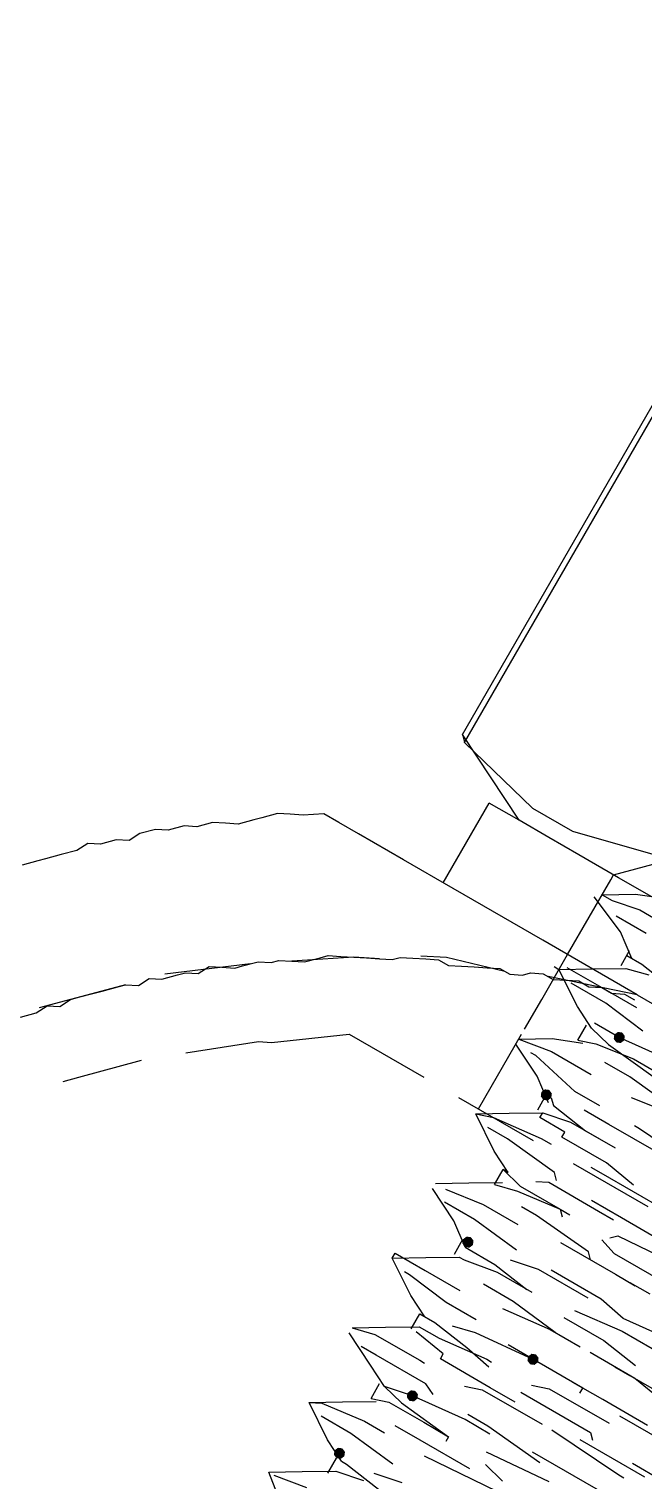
# Model space of a CAD drawing. Header units: millimetres. Extents: x 89051 to 218395, y -330386 to -125649.
# Drawn here: x 90752.22 to 90765.13, y -128641.19 to -128610.67 of the extents above; entities that cross this region are included whole.
import ezdxf

# ---------------------------------------------------------------- set-up
doc = ezdxf.new("R2010")
doc.units = ezdxf.units.MM
doc.header["$LTSCALE"] = 13
doc.layers.add('C00-00-00', color=7, linetype='Continuous')
doc.layers.add('标注、文本', color=3, linetype='Continuous', lineweight=25)
doc.styles.get("Standard").update_dxf_attribs({"font": 'gbenor.shx', "bigfont": 'gbcbig.shx'})
doc.dimstyles.new('1-15', dxfattribs={"dimscale": 20, "dimtxt": 3.5, "dimasz": 2, "dimexe": 1.5, "dimexo": 0.5, "dimgap": 0.5, "dimtad": 1, "dimtoh": 1, "dimdec": 1, "dimdsep": 46, "dimtxsty": 'Standard', "dimcen": 2.5, "dimclrd": 3, "dimclre": 3, "dimclrt": 3, "dimadec": 0, "dimazin": 2, "dimtfac": 1, "dimtdec": 1, "dimtmove": 0, "dimatfit": 2, "dimfxl": 1, "dimarcsym": 0})

# ---------------------------------------------------------------- blocks, each defined once
blk = doc.blocks.new('225635')
at = {"layer": 'C00-00-00'}
h = blk.add_hatch(color=256, dxfattribs=at)
h.dxf.hatch_style = 2
h.paths.add_polyline_path([(72512.227, -125591.947), (72512.142, -125591.983), (72512.106, -125592.068), (72512.142, -125592.154), (72512.227, -125592.189), (72512.313, -125592.154), (72512.348, -125592.068), (72512.313, -125591.983)])
h = blk.add_hatch(color=256, dxfattribs=at)
h.dxf.hatch_style = 2
h.paths.add_polyline_path([(72511.501, -125593.762), (72511.416, -125593.798), (72511.38, -125593.883), (72511.416, -125593.969), (72511.501, -125594.004), (72511.587, -125593.969), (72511.622, -125593.883), (72511.587, -125593.798)])
h = blk.add_hatch(color=256, dxfattribs=at)
h.dxf.hatch_style = 2
h.paths.add_polyline_path([(72511.622, -125597.272), (72511.537, -125597.307), (72511.501, -125597.393), (72511.537, -125597.478), (72511.622, -125597.514), (72511.708, -125597.478), (72511.743, -125597.393), (72511.708, -125597.307)])
h = blk.add_hatch(color=256, dxfattribs=at)
h.dxf.hatch_style = 2
h.paths.add_polyline_path([(72514.043, -125598.724), (72513.957, -125598.759), (72513.922, -125598.845), (72513.957, -125598.93), (72514.043, -125598.966), (72514.128, -125598.93), (72514.163, -125598.845), (72514.128, -125598.759)])
h = blk.add_hatch(color=256, dxfattribs=at)
h.dxf.hatch_style = 2
h.paths.add_polyline_path([(72512.227, -125600.66), (72512.142, -125600.695), (72512.106, -125600.781), (72512.142, -125600.866), (72512.227, -125600.902), (72512.313, -125600.866), (72512.348, -125600.781), (72512.313, -125600.695)])
h = blk.add_hatch(color=256, dxfattribs=at)
h.dxf.hatch_style = 2
h.paths.add_polyline_path([(72511.501, -125602.475), (72511.416, -125602.511), (72511.38, -125602.596), (72511.416, -125602.681), (72511.501, -125602.717), (72511.587, -125602.681), (72511.622, -125602.596), (72511.587, -125602.511)])
at = {"layer": 'C00-00-00', "lineweight": 15}
for points in [[(72506.177, -125588.196), (72506.177, -125578.999)], [(72506.298, -125588.317), (72506.298, -125578.999)], [(72506.298, -125582.872), (72506.298, -125581.057)], [(72506.298, -125585.655), (72506.298, -125583.84)], [(72506.298, -125588.317), (72506.298, -125586.502)], [(72508.113, -125589.164), (72506.177, -125588.196)], [(72506.177, -125588.196), (72506.298, -125588.317)], [(72506.298, -125588.317), (72508.234, -125588.801), (72509.202, -125588.801), (72510.17, -125588.559), (72511.138, -125588.317)], [(72510.412, -125589.164), (72511.501, -125588.075)], [(72507.387, -125591.1), (72507.387, -125589.164)], [(72526.506, -125589.164), (72526.143, -125589.164), (72525.659, -125589.164), (72525.054, -125589.164), (72524.207, -125589.164), (72523.239, -125589.164), (72522.15, -125589.164), (72520.94, -125589.164), (72519.609, -125589.164), (72518.278, -125589.164), (72516.947, -125589.164), (72515.495, -125589.164), (72514.164, -125589.164), (72512.832, -125589.164), (72511.622, -125589.164), (72510.533, -125589.164), (72509.565, -125589.164), (72508.839, -125589.164), (72508.113, -125589.164), (72507.629, -125589.164), (72507.387, -125589.164)], [(72510.412, -125589.285), (72510.412, -125589.164)], [(72511.017, -125589.285), (72511.622, -125589.043)], [(72510.412, -125591.1), (72510.412, -125589.285)], [(72510.412, -125589.648), (72511.017, -125589.285)], [(72510.654, -125589.648), (72511.259, -125589.527)], [(72511.259, -125589.527), (72512.106, -125589.527)], [(72511.138, -125590.132), (72510.291, -125589.769)], [(72510.412, -125589.648), (72510.654, -125589.648)], [(72511.622, -125589.89), (72510.896, -125589.89)], [(72511.622, -125590.495), (72511.138, -125590.132)], [(72511.501, -125590.737), (72511.501, -125590.374)], [(72511.501, -125590.495), (72511.864, -125590.495)], [(72511.864, -125590.495), (72512.711, -125590.616)], [(72511.017, -125591.1), (72511.622, -125590.737)], [(72511.622, -125590.737), (72512.106, -125590.616)], [(72504.483, -125591.1), (72504.12, -125591.342), (72503.878, -125591.463), (72503.636, -125591.584), (72503.394, -125591.826), (72503.273, -125591.947), (72503.031, -125592.189), (72502.789, -125592.31), (72502.547, -125592.431), (72502.305, -125592.673), (72502.063, -125592.794), (72501.821, -125593.036), (72501.579, -125593.157), (72501.337, -125593.399), (72501.216, -125593.641), (72500.974, -125593.762), (72500.732, -125594.004), (72500.49, -125594.125), (72500.369, -125594.367), (72500.127, -125594.609), (72499.885, -125594.851), (72499.764, -125594.972), (72499.522, -125595.214)], [(72512.106, -125591.1), (72509.807, -125591.1), (72507.629, -125591.1), (72506.419, -125591.1), (72505.33, -125591.1), (72504.846, -125591.1), (72504.483, -125591.1)], [(72512.106, -125591.1), (72510.291, -125591.705)], [(72510.412, -125591.463), (72511.017, -125591.1)], [(72510.412, -125592.189), (72510.412, -125591.1)], [(72512.106, -125591.1), (72527.353, -125591.1)], [(72501.095, -125597.998), (72501.337, -125597.756), (72501.458, -125597.514), (72501.7, -125597.393), (72501.821, -125597.151), (72501.942, -125597.03), (72502.184, -125596.788), (72502.305, -125596.667), (72502.547, -125596.425), (72502.668, -125596.304), (72502.91, -125596.183), (72503.031, -125595.941), (72503.273, -125595.82), (72503.515, -125595.578), (72503.636, -125595.457), (72503.878, -125595.336), (72503.999, -125595.093), (72504.241, -125594.972), (72504.483, -125594.851), (72504.604, -125594.73), (72504.846, -125594.488), (72505.088, -125594.367), (72505.209, -125594.246), (72505.451, -125594.125), (72505.693, -125594.004), (72505.935, -125593.762), (72506.056, -125593.641), (72506.298, -125593.52), (72506.54, -125593.399), (72506.782, -125593.278), (72507.024, -125593.157), (72507.266, -125593.036), (72507.387, -125592.915), (72507.629, -125592.794), (72507.871, -125592.673), (72508.113, -125592.552), (72508.355, -125592.552), (72508.597, -125592.431), (72508.839, -125592.31), (72509.081, -125592.189), (72509.323, -125592.068), (72509.565, -125592.068), (72509.807, -125591.947), (72509.928, -125591.826), (72510.17, -125591.705), (72510.412, -125591.705), (72510.654, -125591.584), (72510.896, -125591.463), (72511.138, -125591.463), (72511.38, -125591.342), (72511.622, -125591.342), (72511.864, -125591.221), (72512.106, -125591.221)], [(72510.533, -125591.342), (72511.38, -125591.342)], [(72511.38, -125591.342), (72512.227, -125591.342)], [(72510.291, -125591.463), (72510.412, -125591.463)], [(72511.138, -125591.947), (72510.412, -125591.463)], [(72511.622, -125591.584), (72510.775, -125591.584)], [(72512.59, -125591.705), (72511.622, -125591.584)], [(72511.622, -125592.189), (72511.138, -125591.947)], [(72513.437, -125591.947), (72512.227, -125592.068)], [(72509.444, -125592.068), (72508.234, -125592.431)], [(72510.412, -125592.915), (72510.412, -125592.189)], [(72511.501, -125592.552), (72511.501, -125592.189)], [(72512.227, -125592.068), (72511.622, -125592.068)], [(72511.622, -125592.189), (72512.106, -125592.31)], [(72511.864, -125592.431), (72512.711, -125592.31)], [(72512.106, -125592.31), (72513.316, -125592.431)], [(72512.711, -125592.31), (72513.316, -125592.31)], [(72508.234, -125592.431), (72507.75, -125592.673)], [(72511.017, -125592.794), (72511.622, -125592.552)], [(72511.501, -125592.552), (72511.864, -125592.431)], [(72510.412, -125593.157), (72511.017, -125592.794)], [(72512.832, -125592.673), (72512.227, -125592.673)], [(72514.043, -125592.794), (72512.832, -125592.673)], [(72513.074, -125593.036), (72513.922, -125592.915)], [(72507.024, -125593.157), (72506.54, -125593.399)], [(72510.412, -125593.157), (72511.138, -125593.036)], [(72510.412, -125594.851), (72510.412, -125593.036)], [(72511.138, -125593.036), (72512.106, -125593.036)], [(72506.54, -125593.399), (72505.451, -125594.125)], [(72511.138, -125593.641), (72510.412, -125593.278)], [(72510.896, -125593.278), (72510.775, -125593.278)], [(72511.985, -125593.52), (72510.896, -125593.278)], [(72512.59, -125593.52), (72511.985, -125593.52)], [(72513.558, -125593.52), (72513.437, -125593.52)], [(72515.253, -125593.641), (72513.558, -125593.52)], [(72511.622, -125594.004), (72511.138, -125593.641)], [(72512.953, -125593.762), (72512.348, -125593.762)], [(72514.164, -125593.762), (72512.953, -125593.762)], [(72511.501, -125594.246), (72511.501, -125593.883)], [(72511.622, -125593.883), (72511.743, -125594.004)], [(72511.622, -125594.246), (72512.227, -125594.125)], [(72511.743, -125594.004), (72512.59, -125594.125)], [(72512.227, -125594.125), (72513.316, -125594.125)], [(72512.59, -125594.125), (72513.316, -125594.125)], [(72511.017, -125594.609), (72511.622, -125594.246)], [(72511.622, -125594.367), (72511.622, -125594.246)], [(72512.227, -125594.367), (72511.622, -125594.367)], [(72512.227, -125594.488), (72512.227, -125594.367)], [(72504.725, -125594.609), (72503.273, -125595.699)], [(72510.412, -125594.972), (72511.017, -125594.609)], [(72510.775, -125594.851), (72511.864, -125594.73)], [(72511.864, -125594.73), (72512.106, -125594.73)], [(72513.316, -125594.488), (72512.227, -125594.488)], [(72513.074, -125594.73), (72513.316, -125594.73)], [(72514.043, -125594.609), (72513.316, -125594.488)], [(72513.316, -125594.73), (72514.89, -125594.73)], [(72505.935, -125595.82), (72507.266, -125594.851)], [(72507.266, -125594.851), (72509.081, -125594.851)], [(72509.928, -125594.851), (72511.743, -125594.851)], [(72510.412, -125594.972), (72510.775, -125594.851)], [(72511.138, -125595.457), (72510.412, -125594.972)], [(72512.711, -125594.851), (72514.527, -125594.851)], [(72511.259, -125595.093), (72510.775, -125595.093)], [(72512.469, -125595.214), (72511.259, -125595.093)], [(72512.59, -125595.336), (72512.469, -125595.214)], [(72514.164, -125595.336), (72513.437, -125595.336)], [(72515.253, -125595.336), (72514.164, -125595.336)], [(72511.622, -125595.699), (72511.138, -125595.457)], [(72512.469, -125595.457), (72512.227, -125595.578)], [(72513.679, -125595.457), (72512.469, -125595.457)], [(72514.043, -125595.457), (72513.679, -125595.457)], [(72514.285, -125595.699), (72515.979, -125595.578)], [(72504.483, -125596.909), (72505.693, -125595.941)], [(72505.693, -125595.941), (72505.935, -125595.82)], [(72511.017, -125596.304), (72511.622, -125595.941)], [(72511.622, -125595.699), (72511.501, -125595.699)], [(72511.501, -125595.699), (72511.985, -125595.82)], [(72511.501, -125596.062), (72511.501, -125595.699)], [(72511.501, -125596.062), (72511.985, -125595.941)], [(72511.985, -125595.82), (72512.953, -125595.82)], [(72511.985, -125595.941), (72512.953, -125595.82)], [(72512.953, -125595.82), (72513.074, -125595.941)], [(72512.953, -125595.82), (72513.195, -125595.82)], [(72514.043, -125595.941), (72514.406, -125596.062)], [(72514.164, -125595.82), (72514.285, -125595.699)], [(72512.59, -125596.183), (72512.227, -125596.183)], [(72513.922, -125596.304), (72512.59, -125596.183)], [(72514.406, -125596.062), (72515.858, -125596.062)], [(72502.668, -125596.304), (72501.821, -125597.151)], [(72510.412, -125596.667), (72511.017, -125596.304)], [(72510.654, -125596.667), (72511.501, -125596.546)], [(72511.501, -125596.546), (72512.348, -125596.546)], [(72513.316, -125596.425), (72514.648, -125596.425)], [(72514.043, -125596.425), (72513.922, -125596.304)], [(72514.648, -125596.425), (72515.132, -125596.425)], [(72515.495, -125596.425), (72515.011, -125596.425)], [(72511.138, -125597.151), (72510.412, -125596.788)], [(72511.501, -125596.909), (72510.775, -125596.909)], [(72512.59, -125597.03), (72511.501, -125596.909)], [(72501.821, -125597.151), (72501.337, -125597.635)], [(72511.622, -125597.514), (72511.138, -125597.151)], [(72513.195, -125597.151), (72512.59, -125597.272)], [(72514.406, -125597.151), (72513.195, -125597.151)], [(72514.648, -125597.03), (72513.437, -125597.03)], [(72515.253, -125597.151), (72514.648, -125597.03)], [(72516.463, -125597.03), (72515.253, -125597.151)], [(72502.789, -125598.482), (72503.757, -125597.514)], [(72511.501, -125597.756), (72511.501, -125597.393)], [(72511.622, -125597.393), (72511.622, -125597.514)], [(72511.622, -125597.514), (72512.348, -125597.514)], [(72512.348, -125597.514), (72513.195, -125597.635)], [(72514.285, -125597.514), (72515.374, -125597.393)], [(72515.374, -125597.393), (72516.1, -125597.393)], [(72511.017, -125598.119), (72511.622, -125597.756)], [(72511.622, -125597.756), (72511.743, -125597.756)], [(72511.743, -125597.756), (72512.469, -125597.635)], [(72512.469, -125597.635), (72513.316, -125597.635)], [(72514.164, -125597.756), (72515.132, -125597.756)], [(72515.132, -125597.756), (72515.979, -125597.877)], [(72510.412, -125598.482), (72511.017, -125598.119)], [(72513.074, -125597.998), (72512.348, -125597.998)], [(72512.953, -125598.24), (72514.043, -125598.119)], [(72514.164, -125598.119), (72513.074, -125597.998)], [(72514.043, -125598.119), (72514.769, -125598.119)], [(72516.1, -125598.119), (72515.011, -125598.119)], [(72515.616, -125598.119), (72515.979, -125598.119)], [(72515.979, -125598.119), (72517.431, -125598.119)], [(72516.826, -125598.24), (72516.1, -125598.119)], [(72510.412, -125598.482), (72510.412, -125598.361)], [(72510.412, -125598.361), (72511.138, -125598.361)], [(72511.138, -125598.361), (72511.985, -125598.361)], [(72502.547, -125598.724), (72502.789, -125598.482)], [(72511.138, -125598.966), (72510.412, -125598.482)], [(72510.896, -125598.603), (72510.775, -125598.603)], [(72511.864, -125598.724), (72510.896, -125598.603)], [(72512.59, -125598.724), (72511.864, -125598.724)], [(72511.622, -125599.208), (72511.138, -125598.966)], [(72512.711, -125598.966), (72512.227, -125599.087)], [(72514.043, -125598.845), (72512.711, -125598.966)], [(72515.253, -125598.845), (72513.437, -125598.845)], [(72515.737, -125598.845), (72515.011, -125598.845)], [(72515.253, -125598.966), (72515.253, -125598.845)], [(72516.826, -125598.845), (72515.737, -125598.845)], [(72517.31, -125598.966), (72516.221, -125598.966)], [(72511.501, -125599.208), (72511.864, -125599.208)], [(72511.501, -125599.571), (72511.501, -125599.208)], [(72511.864, -125599.208), (72512.711, -125599.329)], [(72512.106, -125599.45), (72513.195, -125599.329)], [(72512.711, -125599.329), (72513.316, -125599.45)], [(72513.195, -125599.329), (72513.316, -125599.329)], [(72514.285, -125599.329), (72514.648, -125599.208)], [(72514.648, -125599.208), (72516.1, -125599.208)], [(72511.017, -125599.813), (72511.622, -125599.45)], [(72511.622, -125599.45), (72512.106, -125599.45)], [(72512.348, -125599.692), (72511.622, -125599.571)], [(72514.164, -125599.571), (72515.858, -125599.571)], [(72515.858, -125599.571), (72515.979, -125599.692)], [(72510.412, -125600.176), (72511.017, -125599.813)], [(72512.348, -125599.813), (72512.348, -125599.692)], [(72513.558, -125599.813), (72512.348, -125599.813)], [(72513.074, -125600.055), (72513.437, -125599.934)], [(72513.437, -125599.934), (72514.89, -125599.934)], [(72514.164, -125599.813), (72513.558, -125599.813)], [(72516.826, -125600.055), (72515.132, -125599.934)], [(72515.737, -125599.813), (72517.31, -125599.813)], [(72516.947, -125599.692), (72517.673, -125599.692)], [(72510.412, -125600.176), (72510.896, -125600.055)], [(72510.896, -125600.055), (72511.985, -125600.055)], [(72511.985, -125600.055), (72512.106, -125600.055)], [(72516.947, -125600.055), (72516.826, -125600.055)], [(72511.138, -125600.66), (72510.412, -125600.297)], [(72511.138, -125600.418), (72510.775, -125600.418)], [(72512.348, -125600.418), (72511.138, -125600.418)], [(72512.59, -125600.539), (72512.348, -125600.418)], [(72513.922, -125600.539), (72513.437, -125600.539)], [(72515.253, -125600.66), (72513.922, -125600.539)], [(72516.826, -125600.539), (72515.011, -125600.539)], [(72511.622, -125600.902), (72511.138, -125600.66)], [(72512.227, -125600.781), (72511.622, -125600.902)], [(72513.437, -125600.66), (72512.227, -125600.781)], [(72514.043, -125600.66), (72513.437, -125600.66)], [(72511.501, -125601.265), (72511.501, -125600.902)], [(72511.501, -125601.265), (72511.864, -125601.144)], [(72511.622, -125600.902), (72512.106, -125601.023)], [(72511.864, -125601.144), (72512.711, -125601.144)], [(72512.106, -125601.023), (72513.316, -125601.144)], [(72512.711, -125601.144), (72513.316, -125601.144)], [(72513.316, -125601.144), (72513.316, -125601.265)], [(72514.164, -125601.023), (72515.616, -125600.902)], [(72511.017, -125601.628), (72511.622, -125601.265)], [(72514.285, -125601.265), (72514.769, -125601.386)], [(72510.412, -125601.991), (72511.017, -125601.628)], [(72510.654, -125601.87), (72511.622, -125601.749)], [(72511.622, -125601.749), (72512.106, -125601.749)], [(72512.832, -125601.507), (72512.227, -125601.507)], [(72514.043, -125601.507), (72512.832, -125601.507)], [(72513.074, -125601.749), (72514.769, -125601.628)], [(72510.412, -125601.991), (72510.654, -125601.87)], [(72511.138, -125602.475), (72510.412, -125601.991)], [(72511.501, -125602.112), (72510.775, -125602.112)], [(72512.59, -125602.233), (72511.501, -125602.112)], [(72511.622, -125602.717), (72511.138, -125602.475)], [(72512.953, -125602.475), (72512.348, -125602.596)], [(72511.017, -125603.322), (72511.622, -125602.959)], [(72511.501, -125603.08), (72511.501, -125602.717)], [(72511.622, -125602.717), (72511.743, -125602.717)], [(72511.622, -125602.959), (72512.227, -125602.838)], [(72511.743, -125602.717), (72512.59, -125602.838)], [(72510.412, -125603.685), (72511.017, -125603.322)], [(72510.533, -125603.685), (72511.259, -125603.564)], [(72511.017, -125604.169), (72510.412, -125603.685)]]:
    blk.add_lwpolyline(points, dxfattribs=at)
blk = doc.blocks.new('*D521')
at = {"layer": 'Defpoints', "color": 0, "transparency": 16777216}
for p in [(90825.933, -128478.793), (90100.617, -128524.753), (90825.933, -129106.326)]:
    blk.add_point(p, dxfattribs=at)
at = {"layer": '标注、文本', "color": 3, "lineweight": -2, "transparency": 16777216}
for p, q in [((90825.933, -128488.793), (90825.933, -129136.326)), ((90100.617, -128534.753), (90100.617, -129136.326)), ((90140.617, -129106.326), (90785.933, -129106.326))]:
    blk.add_line(p, q, dxfattribs=at)
at = {"layer": '标注、文本', "color": 3, "transparency": 16777216}
for points in [[(90140.617, -129099.66), (90140.617, -129112.993), (90100.617, -129106.326)], [(90785.933, -129099.66), (90785.933, -129112.993), (90825.933, -129106.326)]]:
    blk.add_solid(points, dxfattribs=at)
at = {"layer": '标注、文本', "color": 3, "transparency": 16777216, "insert": (90463.275, -129061.326), "char_height": 70, "attachment_point": 5}
blk.add_mtext('725', dxfattribs=at)
blk = doc.blocks.new('*D528')
at = {"layer": 'Defpoints', "color": 0, "transparency": 16777216}
for p in [(90705.914, -128483.876), (90845.014, -128483.876), (90674.312, -128601.817), (90920.56, -128647.855), (90794.776, -128671.367)]:
    blk.add_point(p, dxfattribs=at)
at = {"layer": '标注、文本', "color": 3, "lineweight": -2, "transparency": 16777216}
for p, q in [((90855.014, -128483.876), (90979.474, -128483.876)), ((90803.436, -128676.367), (90911.222, -128738.597))]:
    blk.add_line(p, q, dxfattribs=at)
blk.add_arc((90470.031, -128483.876), 479.443, 334.78158, 355.21842, dxfattribs=at)
at = {"layer": '标注、文本', "color": 3, "transparency": 16777216}
for points in [[(90941.144, -128523.563), (90954.466, -128524.119), (90949.474, -128483.876)], [(90909.686, -128691.242), (90897.871, -128685.062), (90885.241, -128723.597)]]:
    blk.add_solid(points, dxfattribs=at)
at = {"layer": '标注、文本', "color": 3, "transparency": 16777216, "insert": (90889.671, -128596.318), "char_height": 70, "attachment_point": 5, "rotation": 75}
blk.add_mtext('30°', dxfattribs=at)

msp = doc.modelspace()

# ---------------------------------------------------------------- block references
at = {"layer": '标注、文本', "rotation": 329.9999999999999}
msp.add_blockref('225635', (90763.254, 16390.138), dxfattribs=at)

# ---------------------------------------------------------------- dimensions: what is measured, and where the dimension line sits
at = {"layer": '标注、文本'}
dim = msp.add_linear_dim(base=(90825.933, -129106.326), p1=(90100.617, -128524.753), p2=(90825.933, -128478.793), text='725', dimstyle='1-15', dxfattribs=at)
dim.commit()
dim.dimension.update_dxf_attribs({"geometry": '*D521', "text_midpoint": (90463.275, -129061.326)})
dim = msp.add_angular_dim_2l(base=(90920.56, -128647.855), line1=((90674.312, -128601.817), (90794.776, -128671.367)), line2=((90705.914, -128483.876), (90845.014, -128483.876)), dimstyle='1-15', dxfattribs=at)
dim.commit()
dim.dimension.update_dxf_attribs({"geometry": '*D528', "text_midpoint": (90889.671, -128596.318)})

doc.saveas('drawing.dxf')
